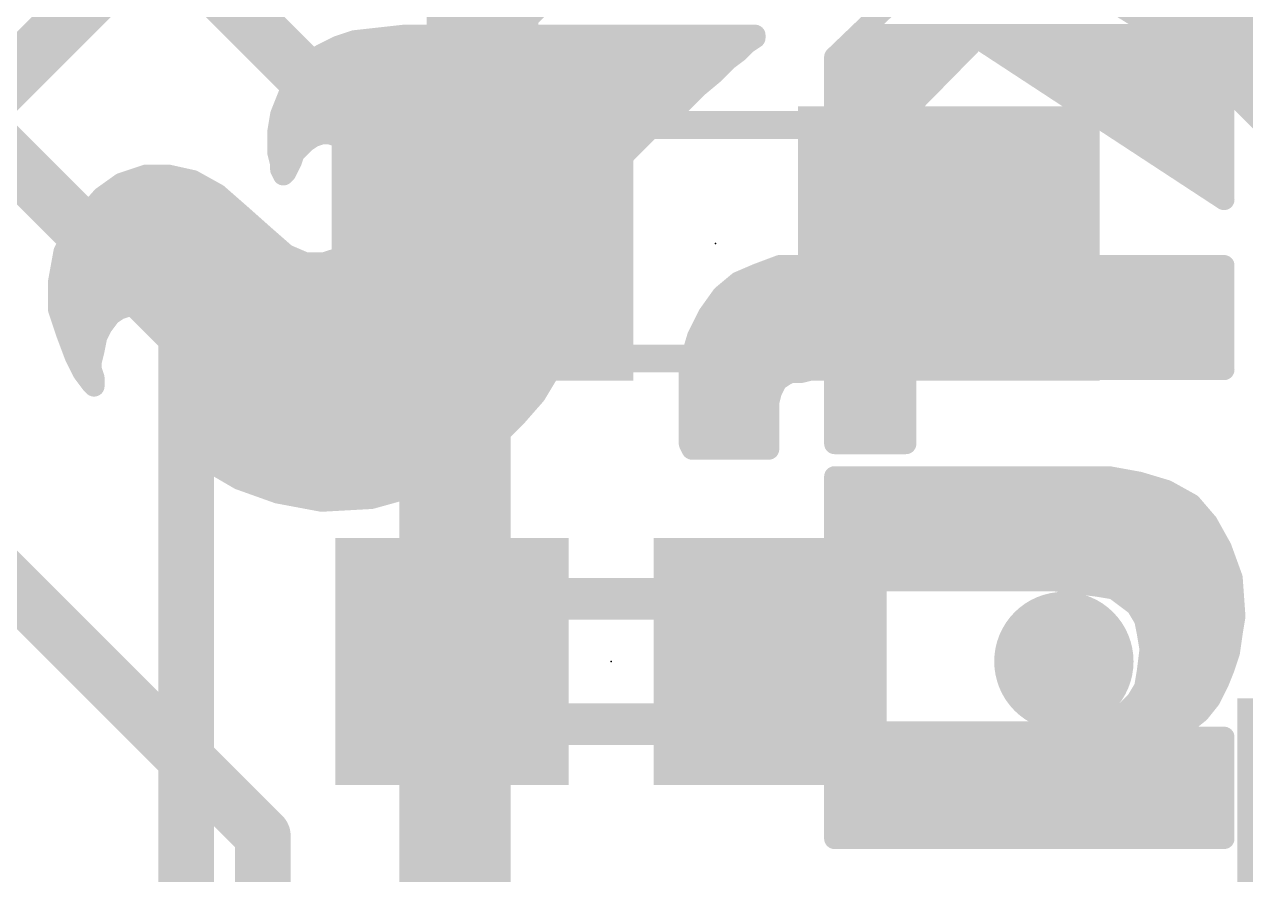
# Model space of a CAD drawing. Extents: x -33 to 53.6, y -19.6 to 58.5.
# Drawn here: x 7.005 to 11.458, y 27.417 to 30.517 of the extents above; entities that cross this region are included whole.
import ezdxf

# ---------------------------------------------------------------- set-up
doc = ezdxf.new("R2010")
doc.units = 0
for name, color, linetype in [('1', 12, 'CONTINUOUS'), ('16', 132, 'CONTINUOUS'), ('18', 110, 'CONTINUOUS'), ('22', 40, 'CONTINUOUS'), ('23', 53, 'CONTINUOUS'), ('51', 53, 'CONTINUOUS')]:
    doc.layers.add(name, color=color, linetype=linetype)

# ---------------------------------------------------------------- blocks, each defined once
blk = doc.blocks.new('RECT')
blk.add_solid([(-0.5, -0.5), (0.5, -0.5), (-0.5, 0.5), (0.5, 0.5)])
blk = doc.blocks.new('ROUNDV')
at = {"const_width": 0.5}
blk.add_lwpolyline([(0, -0.25, 1), (0, 0.25, 1), (0, -0.25)], format="xyb", dxfattribs=at)

msp = doc.modelspace()

# ---------------------------------------------------------------- linework, layer by layer
at = {"layer": '1'}
for points, const_width in [([(8.929, 30.861), (8.675, 30.607)], 0.4064), ([(6.731, 30.099), (7.493, 30.861)], 0.2032), ([(8.675, 29.718), (8.675, 30.607)], 0.4064), ([(8.675, 29.718), (8.575, 29.718)], 0.4064), ([(8.575, 29.718), (8.575, 28.194)], 0.4064), ([(6.858, 28.575), (7.874, 27.559)], 0.2032), ([(8.575, 28.194), (8.564, 28.194)], 0.4064), ([(8.575, 26.7001), (8.575, 28.194)], 0.4064), ([(7.874, 27.559), (7.874, 25.4)], 0.2032)]:
    msp.add_lwpolyline(points, dxfattribs=dict(at, const_width=const_width))
for points, const_width in [([(8.7766, 30.607, 1), (8.5734, 30.607)], 0.2032), ([(8.6032, 30.6788, 1), (8.7468, 30.5352)], 0.2032), ([(8.575, 29.8196, 1), (8.575, 29.6164)], 0.2032), ([(8.6766, 29.718, 1), (8.4734, 29.718)], 0.2032), ([(8.675, 29.6164, 1), (8.675, 29.8196)], 0.2032), ([(8.5734, 29.718, 1), (8.7766, 29.718)], 0.2032), ([(8.564, 28.2956, 1), (8.564, 28.0924)], 0.2032), ([(8.6766, 28.194, 1), (8.4734, 28.194)], 0.2032), ([(8.575, 28.0924, 1), (8.575, 28.2956)], 0.2032), ([(8.4734, 28.194, 1), (8.6766, 28.194)], 0.2032), ([(7.9248, 27.559, 1), (7.8232, 27.559)], 0.1016), ([(7.8381, 27.5231, 1), (7.9099, 27.5949)], 0.1016)]:
    msp.add_lwpolyline(points, format="xyb", dxfattribs=dict(at, const_width=const_width))
at = {"layer": '16'}
for points, const_width in [([(11.723, 30.187), (11.049, 30.861)], 0.4064), ([(7.493, 30.861), (8.509, 29.845)], 0.2032), ([(7.5946, 29.3878), (6.6548, 30.3276)], 0.2032), ([(8.509, 29.845), (8.509, 25.4)], 0.2032), ([(7.5946, 9.1694), (7.5946, 29.3878)], 0.2032)]:
    msp.add_lwpolyline(points, dxfattribs=dict(at, const_width=const_width))
at = {"layer": '16', "const_width": 0.1016}
for points in [[(8.5598, 29.845, 1), (8.4582, 29.845)], [(8.4731, 29.8091, 1), (8.5449, 29.8809)], [(7.6454, 29.3878, 1), (7.5438, 29.3878)], [(7.5587, 29.3519, 1), (7.6305, 29.4237)]]:
    msp.add_lwpolyline(points, format="xyb", dxfattribs=at)
at = {"layer": '22', "const_width": 0.0762}
for points in [[(10.469, 30.888), (9.959, 30.398)], [(11.379, 30.348), (10.749, 30.738)], [(8.209, 30.458), (8.389, 30.478)], [(8.389, 30.478), (9.669, 30.478)], [(9.669, 30.468), (9.639, 30.448)], [(9.669, 30.478), (9.669, 30.468)], [(9.959, 29.938), (10.479, 30.468)], [(10.0443, 30.48), (11.1658, 30.48)], [(10.479, 30.468), (11.379, 29.878)], [(8.089, 30.408), (8.149, 30.438)], [(8.149, 30.438), (8.209, 30.458)], [(9.609, 30.418), (9.569, 30.388)], [(9.639, 30.448), (9.609, 30.418)], [(8.009, 30.328), (8.039, 30.378)], [(8.039, 30.378), (8.089, 30.408)], [(8.082, 30.4038), (9.5901, 30.4038)], [(9.569, 30.388), (9.519, 30.338)], [(9.959, 30.398), (9.959, 29.938)], [(9.965, 30.4038), (10.416, 30.4038)], [(10.5769, 30.4038), (11.2889, 30.4038)], [(7.979, 30.288), (8.009, 30.328)], [(9.519, 30.338), (9.459, 30.288)], [(11.379, 29.878), (11.379, 30.348)], [(7.939, 30.188), (7.979, 30.288)], [(8.0087, 30.3276), (9.5065, 30.3276)], [(9.459, 30.288), (9.399, 30.228)], [(9.959, 30.3276), (10.3412, 30.3276)], [(10.6932, 30.3276), (11.379, 30.3276)], [(7.9644, 30.2514), (9.4224, 30.2514)], [(9.959, 30.2514), (10.2665, 30.2514)], [(10.8094, 30.2514), (11.379, 30.2514)], [(9.399, 30.228), (9.329, 30.178)], [(7.929, 30.128), (7.939, 30.188)], [(7.9369, 30.1752), (9.3262, 30.1752)], [(9.329, 30.178), (9.199, 30.048)], [(9.959, 30.1752), (10.1917, 30.1752)], [(10.9256, 30.1752), (11.379, 30.1752)], [(7.929, 30.048), (7.929, 30.128)], [(8.059, 30.108), (8.029, 30.088)], [(8.089, 30.118), (8.059, 30.108)], [(8.119, 30.118), (8.089, 30.118)], [(8.149, 30.108), (8.119, 30.118)], [(8.189, 30.088), (8.149, 30.108)], [(7.929, 30.099), (8.0455, 30.099)], [(8.029, 30.088), (7.989, 30.048)], [(8.167, 30.099), (9.25, 30.099)], [(8.219, 30.058), (8.189, 30.088)], [(9.959, 30.099), (10.117, 30.099)], [(11.0419, 30.099), (11.379, 30.099)], [(7.939, 30.008), (7.929, 30.048)], [(7.9353, 30.0228), (7.9806, 30.0228)], [(7.979, 30.018), (7.959, 29.978)], [(7.989, 30.048), (7.979, 30.018)], [(8.239, 30.028), (8.219, 30.058)], [(8.259, 29.978), (8.239, 30.028)], [(8.2411, 30.0228), (9.1688, 30.0228)], [(9.199, 30.048), (9.139, 29.998)], [(9.959, 30.0228), (10.0422, 30.0228)], [(10.219, 30.028), (10.189, 29.988)], [(10.2151, 30.0228), (10.219, 30.0228)], [(10.219, 29.638), (10.219, 30.028)], [(11.1581, 30.0228), (11.379, 30.0228)], [(7.939, 29.988), (7.939, 30.008)], [(7.949, 29.968), (7.939, 29.988)], [(7.959, 29.978), (7.949, 29.968)], [(8.269, 29.928), (8.259, 29.978)], [(9.139, 29.998), (9.059, 29.898)], [(10.189, 29.988), (10.029, 29.828)], [(7.289, 29.888), (7.359, 29.938)], [(7.359, 29.938), (7.449, 29.968)], [(7.3848, 29.9466), (7.6215, 29.9466)], [(7.449, 29.968), (7.529, 29.968)], [(7.529, 29.968), (7.619, 29.948)], [(7.619, 29.948), (7.709, 29.898)], [(8.2653, 29.9466), (9.0979, 29.9466)], [(8.269, 29.848), (8.269, 29.928)], [(9.959, 29.9466), (9.9674, 29.9466)], [(10.1476, 29.9466), (10.219, 29.9466)], [(11.2744, 29.9466), (11.379, 29.9466)], [(7.209, 29.798), (7.289, 29.888)], [(7.709, 29.898), (7.789, 29.828)], [(9.059, 29.898), (9.029, 29.848)], [(7.2734, 29.8704), (7.7405, 29.8704)], [(8.249, 29.768), (8.269, 29.848)], [(8.269, 29.8704), (9.0424, 29.8704)], [(9.029, 29.848), (9.019, 29.788)], [(10.0714, 29.8704), (10.219, 29.8704)], [(7.149, 29.688), (7.209, 29.798)], [(7.2069, 29.7942), (7.827, 29.7942)], [(7.789, 29.828), (7.879, 29.748)], [(8.2556, 29.7942), (9.02, 29.7942)], [(10.029, 29.828), (9.999, 29.788)], [(10.0037, 29.7942), (10.219, 29.7942)], [(8.209, 29.708), (8.249, 29.768)], [(9.019, 29.788), (9.019, 29.598)], [(9.999, 29.788), (9.959, 29.758)], [(9.959, 29.758), (9.959, 29.638)], [(7.1654, 29.718), (7.9133, 29.718)], [(7.879, 29.748), (7.959, 29.678)], [(8.159, 29.668), (8.209, 29.708)], [(8.2157, 29.718), (9.019, 29.718)], [(9.959, 29.718), (10.219, 29.718)], [(7.129, 29.578), (7.149, 29.688)], [(7.959, 29.678), (8.029, 29.648)], [(8.099, 29.648), (8.159, 29.668)], [(7.1406, 29.6418), (9.019, 29.6418)], [(8.029, 29.648), (8.099, 29.648)], [(9.759, 29.638), (9.679, 29.608)], [(9.959, 29.638), (9.759, 29.638)], [(9.959, 29.6418), (10.219, 29.6418)], [(11.379, 29.638), (10.219, 29.638)], [(11.379, 29.258), (11.379, 29.638)], [(7.129, 29.478), (7.129, 29.578)], [(9.019, 29.598), (8.999, 29.478)], [(9.609, 29.578), (9.549, 29.528)], [(9.679, 29.608), (9.609, 29.578)], [(7.129, 29.5656), (9.0136, 29.5656)], [(9.549, 29.528), (9.499, 29.458)], [(9.5941, 29.5656), (11.379, 29.5656)], [(7.129, 29.4894), (7.3818, 29.4894)], [(7.379, 29.488), (7.349, 29.478)], [(7.399, 29.498), (7.379, 29.488)], [(7.429, 29.508), (7.399, 29.498)], [(7.459, 29.498), (7.429, 29.508)], [(7.499, 29.488), (7.459, 29.498)], [(7.4934, 29.4894), (9.0009, 29.4894)], [(7.529, 29.468), (7.499, 29.488)], [(9.5214, 29.4894), (11.379, 29.4894)], [(7.159, 29.388), (7.129, 29.478)], [(7.319, 29.458), (7.289, 29.418)], [(7.349, 29.478), (7.319, 29.458)], [(7.569, 29.448), (7.529, 29.468)], [(7.599, 29.418), (7.569, 29.448)], [(8.999, 29.478), (8.969, 29.368)], [(9.499, 29.458), (9.459, 29.378)], [(7.1506, 29.4132), (7.2866, 29.4132)], [(7.289, 29.418), (7.269, 29.378)], [(7.619, 29.388), (7.599, 29.418)], [(7.6022, 29.4132), (8.9813, 29.4132)], [(9.4766, 29.4132), (11.379, 29.4132)], [(7.189, 29.308), (7.159, 29.388)], [(7.269, 29.378), (7.259, 29.328)], [(7.649, 29.348), (7.619, 29.388)], [(8.969, 29.368), (8.929, 29.268)], [(9.459, 29.378), (9.429, 29.278)], [(7.1781, 29.337), (7.2608, 29.337)], [(7.219, 29.248), (7.189, 29.308)], [(7.259, 29.328), (7.249, 29.288)], [(7.669, 29.318), (7.649, 29.348)], [(7.6563, 29.337), (8.9566, 29.337)], [(7.709, 29.238), (7.669, 29.318)], [(9.4467, 29.337), (11.379, 29.337)], [(7.2126, 29.2608), (7.249, 29.2608)], [(7.249, 29.288), (7.249, 29.258)], [(7.6976, 29.2608), (8.9247, 29.2608)], [(8.929, 29.268), (8.869, 29.168)], [(9.429, 29.278), (9.429, 28.988)], [(9.429, 29.2608), (11.379, 29.2608)], [(7.249, 29.208), (7.219, 29.248)], [(7.249, 29.258), (7.259, 29.228)], [(7.259, 29.228), (7.259, 29.198)], [(7.709, 29.168), (7.709, 29.238)], [(9.729, 29.178), (9.749, 29.218)], [(9.749, 29.218), (9.779, 29.238)], [(9.779, 29.238), (9.799, 29.248)], [(9.799, 29.248), (9.839, 29.248)], [(9.839, 29.248), (9.879, 29.258)], [(9.879, 29.258), (9.959, 29.258)], [(9.959, 29.258), (9.959, 28.988)], [(10.219, 28.988), (10.219, 29.258)], [(10.219, 29.258), (11.379, 29.258)], [(7.259, 29.198), (7.249, 29.208)], [(7.709, 29.1846), (8.879, 29.1846)], [(9.429, 29.1846), (9.7323, 29.1846)], [(9.719, 29.138), (9.729, 29.178)], [(9.959, 29.1846), (10.219, 29.1846)], [(7.679, 29.108), (7.699, 29.138)], [(7.699, 29.138), (7.709, 29.168)], [(8.869, 29.168), (8.799, 29.088)], [(9.719, 28.968), (9.719, 29.138)], [(7.539, 29.088), (7.619, 29.088)], [(7.579, 29.008), (7.539, 29.088)], [(7.619, 29.088), (7.679, 29.108)], [(7.6793, 29.1084), (8.8169, 29.1084)], [(8.799, 29.088), (8.719, 29.008)], [(9.429, 29.1084), (9.719, 29.1084)], [(9.959, 29.1084), (10.219, 29.1084)], [(7.5669, 29.0322), (8.7432, 29.0322)], [(7.669, 28.928), (7.579, 29.008)], [(8.719, 29.008), (8.629, 28.938)], [(9.429, 29.0322), (9.719, 29.0322)], [(9.959, 29.0322), (10.219, 29.0322)], [(7.6375, 28.956), (8.6521, 28.956)], [(9.429, 28.988), (9.439, 28.968)], [(9.439, 28.968), (9.719, 28.968)], [(9.959, 28.988), (10.219, 28.988)], [(7.789, 28.858), (7.669, 28.928)], [(8.629, 28.938), (8.449, 28.838)], [(7.7516, 28.8798), (8.5242, 28.8798)], [(10.959, 28.868), (9.959, 28.868)], [(9.959, 28.868), (9.959, 28.488)], [(11.069, 28.848), (10.959, 28.868)], [(7.929, 28.808), (7.789, 28.858)], [(8.449, 28.838), (8.269, 28.788)], [(11.169, 28.818), (11.069, 28.848)], [(11.259, 28.768), (11.169, 28.818)], [(8.089, 28.778), (7.929, 28.808)], [(7.9525, 28.8036), (8.3252, 28.8036)], [(8.269, 28.788), (8.089, 28.778)], [(9.959, 28.8036), (11.1949, 28.8036)], [(9.959, 28.7274), (11.2938, 28.7274)], [(11.319, 28.698), (11.259, 28.768)], [(11.369, 28.608), (11.319, 28.698)], [(9.959, 28.6512), (11.345, 28.6512)], [(11.409, 28.498), (11.369, 28.608)], [(9.959, 28.575), (11.381, 28.575)], [(9.959, 28.4988), (11.4087, 28.4988)], [(9.959, 28.488), (10.759, 28.488)], [(10.759, 28.488), (10.919, 28.468)], [(10.919, 28.468), (10.979, 28.458)], [(10.979, 28.458), (11.059, 28.398)], [(11.419, 28.358), (11.409, 28.498)], [(11.0262, 28.4226), (11.4144, 28.4226)], [(11.059, 28.398), (11.089, 28.348)], [(11.089, 28.348), (11.099, 28.298)], [(11.0893, 28.3464), (11.4171, 28.3464)], [(11.409, 28.298), (11.419, 28.358)], [(11.099, 28.298), (11.109, 28.238)], [(11.399, 28.228), (11.409, 28.298)], [(11.109, 28.238), (11.099, 28.158)], [(11.1036, 28.2702), (11.405, 28.2702)], [(11.1035, 28.194), (11.3877, 28.194)], [(11.379, 28.168), (11.399, 28.228)], [(11.099, 28.158), (11.089, 28.098)], [(11.359, 28.118), (11.379, 28.168)], [(11.0923, 28.1178), (11.3589, 28.1178)], [(11.329, 28.058), (11.359, 28.118)], [(11.089, 28.098), (11.059, 28.048)], [(11.289, 28.008), (11.329, 28.058)], [(11.059, 28.048), (11.019, 28.008)], [(11.0526, 28.0416), (11.3159, 28.0416)], [(10.959, 27.978), (10.889, 27.948)], [(11.019, 28.008), (10.959, 27.978)], [(11.239, 27.968), (11.289, 28.008)], [(10.809, 27.938), (9.959, 27.938)], [(9.959, 27.938), (9.959, 27.548)], [(10.889, 27.948), (10.809, 27.938)], [(10.9296, 27.9654), (11.2351, 27.9654)], [(11.179, 27.928), (11.239, 27.968)], [(11.179, 27.918), (11.179, 27.928)], [(9.959, 27.8892), (11.379, 27.8892)], [(11.379, 27.918), (11.179, 27.918)], [(11.379, 27.548), (11.379, 27.918)], [(9.959, 27.813), (11.379, 27.813)], [(9.959, 27.7368), (11.379, 27.7368)], [(9.959, 27.6606), (11.379, 27.6606)], [(9.959, 27.5844), (11.379, 27.5844)], [(9.959, 27.548), (11.379, 27.548)]]:
    msp.add_lwpolyline(points, dxfattribs=at)
at = {"layer": '22', "const_width": 0.0381}
for points in [[(8.389, 30.4971, 1), (8.389, 30.459)], [(8.3911, 30.4591, 1), (8.3869, 30.4969)], [(9.6881, 30.478, 1), (9.65, 30.478)], [(9.6796, 30.4521, 1), (9.6584, 30.4839)], [(9.669, 30.459, 1), (9.669, 30.4971)], [(10.0443, 30.4991, 1), (10.0443, 30.461)], [(10.4894, 30.4839, 1), (10.4686, 30.4521)], [(10.4926, 30.4547, 1), (10.4654, 30.4813)], [(11.1658, 30.461, 1), (11.1658, 30.4991)], [(8.143, 30.4561, 1), (8.155, 30.4199)], [(8.1575, 30.421, 1), (8.1405, 30.455)], [(8.2069, 30.4769, 1), (8.2111, 30.4391)], [(8.215, 30.4399, 1), (8.203, 30.4761)], [(9.6204, 30.4028, 1), (9.5976, 30.4332)], [(9.6284, 30.4639, 1), (9.6496, 30.4321)], [(9.6525, 30.4345, 1), (9.6255, 30.4615)], [(9.65, 30.468, 1), (9.6881, 30.468)], [(8.0292, 30.3943, 1), (8.0488, 30.3617)], [(8.0553, 30.3682, 1), (8.0227, 30.3878)], [(8.082, 30.4229, 1), (8.082, 30.3848)], [(8.0805, 30.425, 1), (8.0975, 30.391)], [(8.0988, 30.3917, 1), (8.0792, 30.4243)], [(9.5576, 30.4032, 1), (9.5804, 30.3728)], [(9.5825, 30.3745, 1), (9.5555, 30.4015)], [(9.5955, 30.4315, 1), (9.6225, 30.4045)], [(9.5901, 30.3848, 1), (9.5901, 30.4229)], [(9.978, 30.398, 1), (9.9399, 30.398)], [(9.9458, 30.4117, 1), (9.9722, 30.3843)], [(9.965, 30.4229, 1), (9.965, 30.3848)], [(10.416, 30.3848, 1), (10.416, 30.4229)], [(10.5769, 30.4229, 1), (10.5769, 30.3848)], [(11.2889, 30.3848, 1), (11.2889, 30.4229)], [(9.5055, 30.3515, 1), (9.5325, 30.3245)], [(9.5312, 30.3234, 1), (9.5068, 30.3526)], [(11.3981, 30.348, 1), (11.36, 30.348)], [(11.369, 30.3318, 1), (11.389, 30.3642)], [(7.9967, 30.2809, 1), (7.9613, 30.2951)], [(8.0087, 30.3467, 1), (8.0087, 30.3086)], [(7.9927, 30.3378, 1), (8.0253, 30.3182)], [(8.0242, 30.3166, 1), (7.9938, 30.3394)], [(9.4468, 30.3026, 1), (9.4712, 30.2734)], [(9.4725, 30.2745, 1), (9.4455, 30.3015)], [(9.5065, 30.3086, 1), (9.5065, 30.3467)], [(9.959, 30.3467, 1), (9.959, 30.3086)], [(10.3412, 30.3086, 1), (10.3412, 30.3467)], [(10.6932, 30.3467, 1), (10.6932, 30.3086)], [(11.379, 30.3086, 1), (11.379, 30.3467)], [(7.9644, 30.2705, 1), (7.9644, 30.2324)], [(7.9638, 30.2994, 1), (7.9942, 30.2766)], [(9.4224, 30.2324, 1), (9.4224, 30.2705)], [(9.959, 30.2705, 1), (9.959, 30.2324)], [(10.2665, 30.2324, 1), (10.2665, 30.2705)], [(10.8094, 30.2705, 1), (10.8094, 30.2324)], [(11.379, 30.2324, 1), (11.379, 30.2705)], [(9.3855, 30.2415, 1), (9.4125, 30.2145)], [(9.4101, 30.2125, 1), (9.3879, 30.2435)], [(7.9369, 30.1943, 1), (7.9369, 30.1562)], [(7.9213, 30.1951, 1), (7.9567, 30.1809)], [(7.9578, 30.1849, 1), (7.9202, 30.1911)], [(9.3179, 30.1935, 1), (9.3401, 30.1625)], [(9.3425, 30.1645, 1), (9.3155, 30.1915)], [(9.3262, 30.1562, 1), (9.3262, 30.1943)], [(9.959, 30.1943, 1), (9.959, 30.1562)], [(10.1917, 30.1562, 1), (10.1917, 30.1943)], [(10.9256, 30.1943, 1), (10.9256, 30.1562)], [(11.379, 30.1562, 1), (11.379, 30.1943)], [(7.9102, 30.1311, 1), (7.9478, 30.1249)], [(7.9481, 30.128, 1), (7.91, 30.128)], [(8.053, 30.1261, 1), (8.065, 30.0899)], [(8.0696, 30.0921, 1), (8.0484, 30.1239)], [(8.089, 30.1371, 1), (8.089, 30.099)], [(8.095, 30.0999, 1), (8.083, 30.1361)], [(8.125, 30.1361, 1), (8.113, 30.0999)], [(8.119, 30.099, 1), (8.119, 30.1371)], [(8.1575, 30.125, 1), (8.1405, 30.091)], [(8.143, 30.0899, 1), (8.155, 30.1261)], [(7.929, 30.1181, 1), (7.929, 30.08)], [(8.0184, 30.1039, 1), (8.0396, 30.0721)], [(8.0425, 30.0745, 1), (8.0155, 30.1015)], [(8.0455, 30.08, 1), (8.0455, 30.1181)], [(8.167, 30.1181, 1), (8.167, 30.08)], [(8.2025, 30.1015, 1), (8.1755, 30.0745)], [(8.1805, 30.071, 1), (8.1975, 30.105)], [(9.25, 30.08, 1), (9.25, 30.1181)], [(9.959, 30.1181, 1), (9.959, 30.08)], [(10.117, 30.08, 1), (10.117, 30.1181)], [(11.0419, 30.1181, 1), (11.0419, 30.08)], [(11.379, 30.08, 1), (11.379, 30.1181)], [(7.9475, 30.0526, 1), (7.9105, 30.0434)], [(7.91, 30.048, 1), (7.9481, 30.048)], [(7.9353, 30.0419, 1), (7.9353, 30.0038)], [(7.996, 30.0095, 1), (7.962, 30.0265)], [(7.9755, 30.0615, 1), (8.0025, 30.0345)], [(8.0071, 30.042, 1), (7.9709, 30.054)], [(7.9806, 30.0038, 1), (7.9806, 30.0419)], [(8.2349, 30.0686, 1), (8.2031, 30.0474)], [(8.2055, 30.0445, 1), (8.2325, 30.0715)], [(8.2567, 30.0351, 1), (8.2213, 30.0209)], [(8.2411, 30.0419, 1), (8.2411, 30.0038)], [(8.2231, 30.0174, 1), (8.2549, 30.0386)], [(9.1688, 30.0038, 1), (9.1688, 30.0419)], [(9.1855, 30.0615, 1), (9.2125, 30.0345)], [(9.2112, 30.0334, 1), (9.1868, 30.0626)], [(9.959, 30.0419, 1), (9.959, 30.0038)], [(10.0422, 30.0038, 1), (10.0422, 30.0419)], [(10.2151, 30.0419, 1), (10.2151, 30.0038)], [(10.2381, 30.028, 1), (10.2, 30.028)], [(10.2342, 30.0166, 1), (10.2038, 30.0394)], [(10.219, 30.0038, 1), (10.219, 30.0419)], [(11.1581, 30.0419, 1), (11.1581, 30.0038)], [(11.379, 30.0038, 1), (11.379, 30.0419)], [(7.9581, 30.008, 1), (7.92, 30.008)], [(7.956, 29.9965, 1), (7.922, 29.9795)], [(7.9205, 30.0034, 1), (7.9575, 30.0126)], [(7.9725, 29.9645, 1), (7.9455, 29.9915)], [(7.9609, 30.024, 1), (7.9971, 30.012)], [(8.2777, 29.9817, 1), (8.2403, 29.9743)], [(9.1268, 30.0126, 1), (9.1512, 29.9834)], [(9.1539, 29.9861, 1), (9.1241, 30.0099)], [(10.1738, 29.9994, 1), (10.2042, 29.9766)], [(10.2025, 29.9745, 1), (10.1755, 30.0015)], [(7.353, 29.9561, 1), (7.365, 29.9199)], [(7.3701, 29.9225, 1), (7.3479, 29.9535)], [(7.3848, 29.9657, 1), (7.3848, 29.9276)], [(7.449, 29.987, 1), (7.449, 29.9489)], [(7.455, 29.9499, 1), (7.443, 29.9861)], [(7.5331, 29.9866, 1), (7.5249, 29.9494)], [(7.529, 29.9489, 1), (7.529, 29.987)], [(7.6283, 29.9647, 1), (7.6097, 29.9313)], [(7.6149, 29.9294, 1), (7.6231, 29.9666)], [(7.6215, 29.9276, 1), (7.6215, 29.9657)], [(7.92, 29.988, 1), (7.9581, 29.988)], [(7.9355, 29.9815, 1), (7.9625, 29.9545)], [(7.932, 29.9595, 1), (7.966, 29.9765)], [(7.942, 29.9865, 1), (7.976, 29.9695)], [(8.2413, 29.9709, 1), (8.2767, 29.9851)], [(8.2653, 29.9657, 1), (8.2653, 29.9276)], [(8.2881, 29.928, 1), (8.25, 29.928)], [(9.0979, 29.9276, 1), (9.0979, 29.9657)], [(9.959, 29.9657, 1), (9.959, 29.9276)], [(9.9454, 29.9513, 1), (9.9726, 29.9247)], [(9.9674, 29.9276, 1), (9.9674, 29.9657)], [(10.1476, 29.9657, 1), (10.1476, 29.9276)], [(10.219, 29.9276, 1), (10.219, 29.9657)], [(11.2744, 29.9657, 1), (11.2744, 29.9276)], [(11.379, 29.9276, 1), (11.379, 29.9657)], [(7.2779, 29.9035, 1), (7.3001, 29.8725)], [(7.3032, 29.8753, 1), (7.2748, 29.9007)], [(7.7215, 29.9123, 1), (7.6965, 29.8837)], [(7.6997, 29.8813, 1), (7.7183, 29.9147)], [(8.2503, 29.9243, 1), (8.2877, 29.9317)], [(9.0441, 29.9099, 1), (9.0739, 29.8861)], [(9.0753, 29.8882, 1), (9.0427, 29.9078)], [(9.9399, 29.938, 1), (9.978, 29.938)], [(7.2734, 29.8895, 1), (7.2734, 29.8514)], [(7.7405, 29.8514, 1), (7.7405, 29.8895)], [(8.269, 29.8895, 1), (8.269, 29.8514)], [(8.2875, 29.8434, 1), (8.2505, 29.8526)], [(9.0127, 29.8578, 1), (9.0453, 29.8382)], [(9.0478, 29.8449, 1), (9.0102, 29.8511)], [(9.0424, 29.8514, 1), (9.0424, 29.8895)], [(10.0714, 29.8895, 1), (10.0714, 29.8514)], [(10.219, 29.8514, 1), (10.219, 29.8895)], [(11.36, 29.878, 1), (11.3981, 29.878)], [(11.3686, 29.8621, 1), (11.3894, 29.8939)], [(7.2069, 29.8133, 1), (7.2069, 29.7752)], [(7.2257, 29.7889, 1), (7.1923, 29.8071)], [(7.8017, 29.8422, 1), (7.7763, 29.8138)], [(7.7765, 29.8137, 1), (7.8015, 29.8423)], [(7.827, 29.7752, 1), (7.827, 29.8133)], [(8.2556, 29.8133, 1), (8.2556, 29.7752)], [(8.25, 29.848, 1), (8.2881, 29.848)], [(9.02, 29.7752, 1), (9.02, 29.8133)], [(10.0037, 29.8133, 1), (10.0037, 29.7752)], [(10.0155, 29.8415, 1), (10.0425, 29.8145)], [(10.0442, 29.8166, 1), (10.0138, 29.8394)], [(10.219, 29.7752, 1), (10.219, 29.8133)], [(7.1948, 29.8107, 1), (7.2232, 29.7853)], [(8.2305, 29.7726, 1), (8.2675, 29.7634)], [(8.2649, 29.7574, 1), (8.2331, 29.7786)], [(9.0381, 29.788, 1), (9, 29.788)], [(9.0002, 29.7911, 1), (9.0378, 29.7849)], [(9.978, 29.758, 1), (9.9399, 29.758)], [(9.9476, 29.7732, 1), (9.9704, 29.7428)], [(9.9838, 29.7994, 1), (10.0142, 29.7766)], [(10.0104, 29.7728, 1), (9.9876, 29.8032)], [(7.1654, 29.737, 1), (7.1654, 29.6989)], [(7.8915, 29.7623, 1), (7.8665, 29.7337)], [(7.8663, 29.7338, 1), (7.8917, 29.7622)], [(7.9133, 29.6989, 1), (7.9133, 29.737)], [(8.2157, 29.737, 1), (8.2157, 29.6989)], [(8.2209, 29.6931, 1), (8.1971, 29.7229)], [(9.019, 29.6989, 1), (9.019, 29.737)], [(9.959, 29.737, 1), (9.959, 29.6989)], [(10.219, 29.6989, 1), (10.219, 29.737)], [(7.1323, 29.6971, 1), (7.1657, 29.6789)], [(7.1677, 29.6846, 1), (7.1303, 29.6914)], [(7.9665, 29.6955, 1), (7.9515, 29.6605)], [(7.9465, 29.6637, 1), (7.9715, 29.6923)], [(8.1471, 29.6829, 1), (8.1709, 29.6531)], [(8.165, 29.6499, 1), (8.153, 29.6861)], [(8.1931, 29.7186, 1), (8.2249, 29.6974)], [(7.1406, 29.6608, 1), (7.1406, 29.6227)], [(8.029, 29.667, 1), (8.029, 29.6289)], [(8.0215, 29.6305, 1), (8.0365, 29.6655)], [(8.093, 29.6661, 1), (8.105, 29.6299)], [(8.099, 29.6289, 1), (8.099, 29.667)], [(9.019, 29.6227, 1), (9.019, 29.6608)], [(9.759, 29.6571, 1), (9.759, 29.619)], [(9.7657, 29.6202, 1), (9.7523, 29.6558)], [(9.9399, 29.638, 1), (9.978, 29.638)], [(9.959, 29.6608, 1), (9.959, 29.6227)], [(9.959, 29.619, 1), (9.959, 29.6571)], [(10.219, 29.6571, 1), (10.219, 29.619)], [(10.2, 29.638, 1), (10.2381, 29.638)], [(10.219, 29.6227, 1), (10.219, 29.6608)], [(11.3981, 29.638, 1), (11.36, 29.638)], [(11.379, 29.619, 1), (11.379, 29.6571)], [(7.1481, 29.578, 1), (7.11, 29.578)], [(9, 29.598, 1), (9.0381, 29.598)], [(9.0378, 29.5949, 1), (9.0002, 29.6011)], [(9.6015, 29.5955, 1), (9.6165, 29.5605)], [(9.6212, 29.5634, 1), (9.5968, 29.5926)], [(9.6723, 29.6258, 1), (9.6857, 29.5902)], [(9.6865, 29.5905, 1), (9.6715, 29.6255)], [(7.129, 29.5846, 1), (7.129, 29.5465)], [(7.1103, 29.5814, 1), (7.1477, 29.5746)], [(9.0136, 29.5465, 1), (9.0136, 29.5846)], [(9.5645, 29.5169, 1), (9.5335, 29.5391)], [(9.5941, 29.5846, 1), (9.5941, 29.5465)], [(11.379, 29.5465, 1), (11.379, 29.5846)], [(7.129, 29.5084, 1), (7.129, 29.4703)], [(7.3705, 29.505, 1), (7.3875, 29.471)], [(7.385, 29.4699, 1), (7.373, 29.5061)], [(7.393, 29.5161, 1), (7.405, 29.4799)], [(7.3818, 29.4703, 1), (7.3818, 29.5084)], [(7.4075, 29.481, 1), (7.3905, 29.515)], [(7.435, 29.5261, 1), (7.423, 29.4899)], [(7.435, 29.4899, 1), (7.423, 29.5261)], [(7.4636, 29.5165, 1), (7.4544, 29.4795)], [(7.453, 29.4799, 1), (7.465, 29.5161)], [(7.4934, 29.5084, 1), (7.4934, 29.4703)], [(7.5096, 29.5039, 1), (7.4884, 29.4721)], [(7.4944, 29.4695, 1), (7.5036, 29.5065)], [(9.0009, 29.4703, 1), (9.0009, 29.5084)], [(9.5214, 29.5084, 1), (9.5214, 29.4703)], [(9.5368, 29.5426, 1), (9.5612, 29.5134)], [(11.379, 29.4703, 1), (11.379, 29.5084)], [(7.1471, 29.484, 1), (7.1109, 29.472)], [(7.11, 29.478, 1), (7.1481, 29.478)], [(7.3084, 29.4739, 1), (7.3296, 29.4421)], [(7.3342, 29.4466, 1), (7.3038, 29.4694)], [(7.343, 29.4961, 1), (7.355, 29.4599)], [(7.3596, 29.4621, 1), (7.3384, 29.4939)], [(7.5375, 29.485, 1), (7.5205, 29.451)], [(7.5184, 29.4521, 1), (7.5396, 29.4839)], [(7.5825, 29.4615, 1), (7.5555, 29.4345)], [(7.5605, 29.431, 1), (7.5775, 29.465)], [(8.9802, 29.4811, 1), (9.0178, 29.4749)], [(9.0174, 29.473, 1), (8.9806, 29.483)], [(9.4835, 29.4691, 1), (9.5145, 29.4469)], [(9.516, 29.4495, 1), (9.482, 29.4665)], [(7.1506, 29.4322, 1), (7.1506, 29.3941)], [(7.2738, 29.4294, 1), (7.3042, 29.4066)], [(7.306, 29.4095, 1), (7.272, 29.4265)], [(7.2866, 29.3941, 1), (7.2866, 29.4322)], [(7.6149, 29.4286, 1), (7.5831, 29.4074)], [(7.6022, 29.4322, 1), (7.6022, 29.3941)], [(7.5855, 29.4045, 1), (7.6125, 29.4315)], [(8.9813, 29.3941, 1), (8.9813, 29.4322)], [(9.4766, 29.4322, 1), (9.4766, 29.3941)], [(11.379, 29.3941, 1), (11.379, 29.4322)], [(7.1768, 29.3947, 1), (7.1412, 29.3813)], [(7.1409, 29.382, 1), (7.1771, 29.394)], [(7.252, 29.3865, 1), (7.286, 29.3695)], [(7.2877, 29.3743, 1), (7.2503, 29.3817)], [(7.6342, 29.3994, 1), (7.6038, 29.3766)], [(7.6031, 29.3774, 1), (7.6349, 29.3986)], [(8.9506, 29.373, 1), (8.9874, 29.363)], [(8.9867, 29.3609, 1), (8.9513, 29.3751)], [(9.442, 29.3865, 1), (9.476, 29.3695)], [(9.4772, 29.3725, 1), (9.4408, 29.3835)], [(7.1781, 29.356, 1), (7.1781, 29.3179)], [(7.206, 29.3165, 1), (7.172, 29.2995)], [(7.2403, 29.3317, 1), (7.2777, 29.3243)], [(7.2775, 29.3234, 1), (7.2405, 29.3326)], [(7.2608, 29.3179, 1), (7.2608, 29.356)], [(7.6649, 29.3586, 1), (7.6331, 29.3374)], [(7.6338, 29.3366, 1), (7.6642, 29.3594)], [(7.6563, 29.356, 1), (7.6563, 29.3179)], [(7.686, 29.3265, 1), (7.652, 29.3095)], [(7.6531, 29.3074, 1), (7.6849, 29.3286)], [(8.9566, 29.3179, 1), (8.9566, 29.356)], [(9.4467, 29.356, 1), (9.4467, 29.3179)], [(11.379, 29.3179, 1), (11.379, 29.356)], [(7.1712, 29.3013, 1), (7.2068, 29.3147)], [(7.2126, 29.2798, 1), (7.2126, 29.2417)], [(7.2305, 29.2926, 1), (7.2675, 29.2834)], [(7.2681, 29.288, 1), (7.23, 29.288)], [(7.249, 29.2417, 1), (7.249, 29.2798)], [(7.6976, 29.2798, 1), (7.6976, 29.2417)], [(8.9453, 29.2582, 1), (8.9127, 29.2778)], [(8.9247, 29.2417, 1), (8.9247, 29.2798)], [(9.4108, 29.2835, 1), (9.4472, 29.2725)], [(9.429, 29.2798, 1), (9.429, 29.2417)], [(9.4481, 29.278, 1), (9.41, 29.278)], [(11.379, 29.2417, 1), (11.379, 29.2798)], [(7.2342, 29.2594, 1), (7.2038, 29.2366)], [(7.202, 29.2395, 1), (7.236, 29.2565)], [(7.2671, 29.264, 1), (7.2309, 29.252)], [(7.23, 29.258, 1), (7.2681, 29.258)], [(7.2781, 29.228, 1), (7.24, 29.228)], [(7.2409, 29.222, 1), (7.2771, 29.234)], [(7.7281, 29.238, 1), (7.69, 29.238)], [(7.692, 29.2295, 1), (7.726, 29.2465)], [(8.9113, 29.2751, 1), (8.9467, 29.2609)], [(9.7384, 29.2339, 1), (9.7596, 29.2021)], [(9.766, 29.2095, 1), (9.732, 29.2265)], [(9.7705, 29.255, 1), (9.7875, 29.221)], [(9.7896, 29.2221, 1), (9.7684, 29.2539)], [(9.799, 29.2671, 1), (9.799, 29.229)], [(9.8075, 29.231, 1), (9.7905, 29.265)], [(9.8344, 29.2665, 1), (9.8436, 29.2295)], [(9.839, 29.229, 1), (9.839, 29.2671)], [(9.879, 29.2771, 1), (9.879, 29.239)], [(9.8836, 29.2395, 1), (9.8744, 29.2765)], [(9.978, 29.258, 1), (9.9399, 29.258)], [(9.959, 29.239, 1), (9.959, 29.2771)], [(10.219, 29.2771, 1), (10.219, 29.239)], [(10.2381, 29.258, 1), (10.2, 29.258)], [(11.36, 29.258, 1), (11.3981, 29.258)], [(11.379, 29.239, 1), (11.379, 29.2771)], [(7.2625, 29.2215, 1), (7.2355, 29.1945)], [(7.2338, 29.1966, 1), (7.2642, 29.2194)], [(7.24, 29.198, 1), (7.2781, 29.198)], [(7.2455, 29.1845, 1), (7.2725, 29.2115)], [(7.709, 29.2036, 1), (7.709, 29.1655)], [(8.879, 29.1655, 1), (8.879, 29.2036)], [(9.429, 29.2036, 1), (9.429, 29.1655)], [(9.7475, 29.1734, 1), (9.7105, 29.1826)], [(9.7323, 29.1655, 1), (9.7323, 29.2036)], [(9.959, 29.2036, 1), (9.959, 29.1655)], [(10.219, 29.1655, 1), (10.219, 29.2036)], [(7.7149, 29.1274, 1), (7.6831, 29.1486)], [(7.69, 29.168, 1), (7.7281, 29.168)], [(7.7271, 29.162, 1), (7.6909, 29.174)], [(8.8527, 29.1778, 1), (8.8853, 29.1582)], [(8.8833, 29.1555, 1), (8.8547, 29.1805)], [(9.7381, 29.138, 1), (9.7, 29.138)], [(9.712, 29.1865, 1), (9.746, 29.1695)], [(7.539, 29.1071, 1), (7.539, 29.069)], [(7.556, 29.0965, 1), (7.522, 29.0795)], [(7.613, 29.1061, 1), (7.625, 29.0699)], [(7.619, 29.069, 1), (7.619, 29.1071)], [(7.6631, 29.1186, 1), (7.6949, 29.0974)], [(7.6793, 29.1275, 1), (7.6793, 29.0894)], [(7.685, 29.0899, 1), (7.673, 29.1261)], [(7.6809, 29.144, 1), (7.7171, 29.132)], [(8.7847, 29.1005, 1), (8.8133, 29.0755)], [(8.8125, 29.0745, 1), (8.7855, 29.1015)], [(8.8169, 29.0894, 1), (8.8169, 29.1275)], [(9.429, 29.1275, 1), (9.429, 29.0894)], [(9.7005, 29.1426, 1), (9.7375, 29.1334)], [(9.719, 29.0894, 1), (9.719, 29.1275)], [(9.959, 29.1275, 1), (9.959, 29.0894)], [(10.219, 29.0894, 1), (10.219, 29.1275)], [(7.5669, 29.0513, 1), (7.5669, 29.0132)], [(7.5917, 29.0222, 1), (7.5663, 28.9938)], [(7.562, 28.9995, 1), (7.596, 29.0165)], [(8.7055, 29.0215, 1), (8.7325, 28.9945)], [(8.7307, 28.993, 1), (8.7073, 29.023)], [(8.7432, 29.0132, 1), (8.7432, 29.0513)], [(9.429, 29.0513, 1), (9.429, 29.0132)], [(9.719, 29.0132, 1), (9.719, 29.0513)], [(9.959, 29.0513, 1), (9.959, 29.0132)], [(10.219, 29.0132, 1), (10.219, 29.0513)], [(7.6375, 28.9751, 1), (7.6375, 28.937)], [(8.6521, 28.937, 1), (8.6521, 28.9751)], [(9.446, 28.9965, 1), (9.412, 28.9795)], [(9.41, 28.988, 1), (9.4481, 28.988)], [(9.439, 28.987, 1), (9.439, 28.9489)], [(9.422, 28.9595, 1), (9.456, 28.9765)], [(9.7, 28.968, 1), (9.7381, 28.968)], [(9.719, 28.9489, 1), (9.719, 28.987)], [(9.9399, 28.988, 1), (9.978, 28.988)], [(9.959, 29.0071, 1), (9.959, 28.969)], [(10.2, 28.988, 1), (10.2381, 28.988)], [(10.219, 28.969, 1), (10.219, 29.0071)], [(7.6786, 28.9445, 1), (7.6594, 28.9115)], [(7.6563, 28.9138, 1), (7.6817, 28.9422)], [(8.6173, 28.953, 1), (8.6407, 28.923)], [(8.6383, 28.9213, 1), (8.6197, 28.9547)], [(7.7516, 28.8989, 1), (7.7516, 28.8608)], [(8.5242, 28.8608, 1), (8.5242, 28.8989)], [(9.978, 28.868, 1), (9.9399, 28.868)], [(9.959, 28.8871, 1), (9.959, 28.849)], [(10.9624, 28.8867, 1), (10.9556, 28.8493)], [(10.959, 28.849, 1), (10.959, 28.8871)], [(7.7954, 28.8759, 1), (7.7826, 28.8401)], [(7.7794, 28.8415, 1), (7.7986, 28.8745)], [(8.4397, 28.8547, 1), (8.4583, 28.8213)], [(8.4541, 28.8196, 1), (8.4439, 28.8564)], [(11.0745, 28.8662, 1), (11.0635, 28.8298)], [(11.0656, 28.8293, 1), (11.0724, 28.8667)], [(11.1783, 28.8347, 1), (11.1597, 28.8013)], [(11.1635, 28.7998, 1), (11.1745, 28.8362)], [(7.9325, 28.8267, 1), (7.9255, 28.7893)], [(7.9226, 28.7901, 1), (7.9354, 28.8259)], [(7.9525, 28.8227, 1), (7.9525, 28.7846)], [(8.0879, 28.797, 1), (8.0901, 28.759)], [(8.0855, 28.7593, 1), (8.0925, 28.7967)], [(8.2639, 28.8064, 1), (8.2741, 28.7696)], [(8.2701, 28.769, 1), (8.2679, 28.807)], [(8.3252, 28.7846, 1), (8.3252, 28.8227)], [(9.959, 28.8227, 1), (9.959, 28.7846)], [(11.1949, 28.7846, 1), (11.1949, 28.8227)], [(9.959, 28.7465, 1), (9.959, 28.7084)], [(11.2735, 28.7804, 1), (11.2445, 28.7556)], [(11.2497, 28.7513, 1), (11.2683, 28.7847)], [(11.2938, 28.7084, 1), (11.2938, 28.7465)], [(11.3357, 28.7073, 1), (11.3023, 28.6887)], [(11.3045, 28.6856, 1), (11.3335, 28.7104)], [(9.959, 28.6703, 1), (9.959, 28.6322)], [(11.345, 28.6322, 1), (11.345, 28.6703)], [(11.3869, 28.6145, 1), (11.3511, 28.6015)], [(11.3523, 28.5987, 1), (11.3857, 28.6173)], [(9.959, 28.5941, 1), (9.959, 28.556)], [(11.381, 28.556, 1), (11.381, 28.5941)], [(9.9399, 28.488, 1), (9.978, 28.488)], [(9.959, 28.5179, 1), (9.959, 28.4798)], [(9.959, 28.5071, 1), (9.959, 28.469)], [(10.7614, 28.5069, 1), (10.7566, 28.4691)], [(10.759, 28.469, 1), (10.759, 28.5071)], [(10.9221, 28.4868, 1), (10.9159, 28.4492)], [(10.9166, 28.4491, 1), (10.9214, 28.4869)], [(10.9904, 28.4732, 1), (10.9676, 28.4428)], [(11.428, 28.4994, 1), (11.39, 28.4966)], [(11.3911, 28.4915, 1), (11.4269, 28.5045)], [(11.4087, 28.4798, 1), (11.4087, 28.5179)], [(10.9759, 28.4392, 1), (10.9821, 28.4768)], [(11.0262, 28.4417, 1), (11.0262, 28.4036)], [(11.4144, 28.4036, 1), (11.4144, 28.4417)], [(11.0753, 28.4078, 1), (11.0427, 28.3882)], [(11.0476, 28.3828, 1), (11.0704, 28.4132)], [(11.1077, 28.3517, 1), (11.0703, 28.3443)], [(11.0893, 28.3655, 1), (11.0893, 28.3274)], [(11.0727, 28.3382, 1), (11.1053, 28.3578)], [(11.4, 28.3566, 1), (11.438, 28.3594)], [(11.4378, 28.3549, 1), (11.4002, 28.3611)], [(11.4171, 28.3274, 1), (11.4171, 28.3655)], [(11.1178, 28.3011, 1), (11.0802, 28.2949)], [(11.0803, 28.2943, 1), (11.1177, 28.3017)], [(11.3902, 28.3011, 1), (11.4278, 28.2949)], [(11.4279, 28.2953, 1), (11.3901, 28.3007)], [(11.1036, 28.2893, 1), (11.1036, 28.2512)], [(11.1279, 28.2356, 1), (11.0901, 28.2404)], [(11.405, 28.2512, 1), (11.405, 28.2893)], [(11.1035, 28.2131, 1), (11.1035, 28.175)], [(11.0902, 28.2349, 1), (11.1278, 28.2411)], [(11.3801, 28.2307, 1), (11.4179, 28.2253)], [(11.4171, 28.222, 1), (11.3809, 28.234)], [(11.3877, 28.175, 1), (11.3877, 28.2131)], [(11.1178, 28.1549, 1), (11.0802, 28.1611)], [(11.3609, 28.174, 1), (11.3971, 28.162)], [(11.3967, 28.1609, 1), (11.3613, 28.1751)], [(11.0923, 28.1369, 1), (11.0923, 28.0988)], [(11.0801, 28.1604, 1), (11.1179, 28.1556)], [(11.3413, 28.1251, 1), (11.3767, 28.1109)], [(11.376, 28.1095, 1), (11.342, 28.1265)], [(11.3589, 28.0988, 1), (11.3589, 28.1369)], [(11.0702, 28.1011, 1), (11.1078, 28.0949)], [(11.1053, 28.0882, 1), (11.0727, 28.1078)], [(11.3439, 28.0461, 1), (11.3141, 28.0699)], [(11.0526, 28.0607, 1), (11.0526, 28.0226)], [(11.0427, 28.0578, 1), (11.0753, 28.0382)], [(11.0725, 28.0345, 1), (11.0455, 28.0615)], [(11.312, 28.0665, 1), (11.346, 28.0495)], [(11.3159, 28.0226, 1), (11.3159, 28.0607)], [(10.9505, 27.995, 1), (10.9675, 27.961)], [(10.9665, 27.9605, 1), (10.9515, 27.9955)], [(11.0055, 28.0215, 1), (11.0325, 27.9945)], [(11.0275, 27.991, 1), (11.0105, 28.025)], [(11.2741, 28.0199, 1), (11.3039, 27.9961)], [(11.3009, 27.9931, 1), (11.2771, 28.0229)], [(9.978, 27.938, 1), (9.9399, 27.938)], [(9.959, 27.9571, 1), (9.959, 27.919)], [(10.8066, 27.9569, 1), (10.8114, 27.9191)], [(10.809, 27.919, 1), (10.809, 27.9571)], [(10.8815, 27.9655, 1), (10.8965, 27.9305)], [(10.8914, 27.9291, 1), (10.8866, 27.9669)], [(10.9296, 27.9845, 1), (10.9296, 27.9464)], [(11.1684, 27.9439, 1), (11.1896, 27.9121)], [(11.1981, 27.928, 1), (11.16, 27.928)], [(11.2271, 27.9829, 1), (11.2509, 27.9531)], [(11.2496, 27.9521, 1), (11.2284, 27.9839)], [(11.2351, 27.9464, 1), (11.2351, 27.9845)], [(9.959, 27.9083, 1), (9.959, 27.8702)], [(11.179, 27.9371, 1), (11.179, 27.899)], [(11.16, 27.918, 1), (11.1981, 27.918)], [(11.3981, 27.918, 1), (11.36, 27.918)], [(11.379, 27.899, 1), (11.379, 27.9371)], [(11.379, 27.8702, 1), (11.379, 27.9083)], [(9.959, 27.8321, 1), (9.959, 27.794)], [(11.379, 27.794, 1), (11.379, 27.8321)], [(9.959, 27.7559, 1), (9.959, 27.7178)], [(11.379, 27.7178, 1), (11.379, 27.7559)], [(9.959, 27.6797, 1), (9.959, 27.6416)], [(11.379, 27.6416, 1), (11.379, 27.6797)], [(9.959, 27.6035, 1), (9.959, 27.5654)], [(11.379, 27.5654, 1), (11.379, 27.6035)], [(9.9399, 27.548, 1), (9.978, 27.548)], [(9.959, 27.5671, 1), (9.959, 27.529)], [(11.36, 27.548, 1), (11.3981, 27.548)], [(11.379, 27.529, 1), (11.379, 27.5671)]]:
    msp.add_lwpolyline(points, format="xyb", dxfattribs=at)
at = {"layer": '23'}
for p in [(9.525, 29.718), (9.144, 28.194)]:
    msp.add_point(p, dxfattribs=at)
at = {"layer": '51'}
for points, const_width in [([(9.169, 30.15), (9.881, 30.15)], 0.1016), ([(9.169, 29.299), (9.881, 29.299)], 0.1016), ([(8.8736, 28.4226), (9.4144, 28.4226)], 0.1524), ([(9.4144, 27.9654), (8.8736, 27.9654)], 0.1524)]:
    msp.add_lwpolyline(points, dxfattribs=dict(at, const_width=const_width))
for points, const_width in [([(9.169, 30.1754, 1), (9.169, 30.1246)], 0.0508), ([(9.881, 30.1246, 1), (9.881, 30.1754)], 0.0508), ([(9.169, 29.3244, 1), (9.169, 29.2736)], 0.0508), ([(9.881, 29.2736, 1), (9.881, 29.3244)], 0.0508), ([(8.8736, 28.4607, 1), (8.8736, 28.3845)], 0.0762), ([(9.4144, 28.3845, 1), (9.4144, 28.4607)], 0.0762), ([(8.8736, 28.0035, 1), (8.8736, 27.9273)], 0.0762), ([(9.4144, 27.9273, 1), (9.4144, 28.0035)], 0.0762)]:
    msp.add_lwpolyline(points, format="xyb", dxfattribs=dict(at, const_width=const_width))

# ---------------------------------------------------------------- block references
at = {"layer": '1', "xscale": 1.1}
for p in [(8.675, 29.718), (10.375, 29.718), (11.977, 27.559)]:
    msp.add_blockref('RECT', p, dxfattribs=at)
at = {"layer": '1', "xscale": 0.85, "yscale": 0.9}
for p in [(8.564, 28.194), (9.724, 28.194)]:
    msp.add_blockref('RECT', p, dxfattribs=at)
at = {"layer": '18', "xscale": 0.508, "yscale": 0.508}
msp.add_blockref('ROUNDV', (10.795, 28.194), dxfattribs=at)
msp.add_blockref('ROUNDV', (10.795, 28.194), dxfattribs=at)
at = {"layer": '51'}
for p, xscale, yscale in [((8.9368, 29.7231), 0.5001, 0.95), ((10.1052, 29.7231), 0.5001, 0.95), ((8.74, 28.194), 0.3, 0.6096), ((9.5528, 28.194), 0.3, 0.6096)]:
    msp.add_blockref('RECT', p, dxfattribs=dict(at, xscale=xscale, yscale=yscale))

doc.saveas('drawing.dxf')
